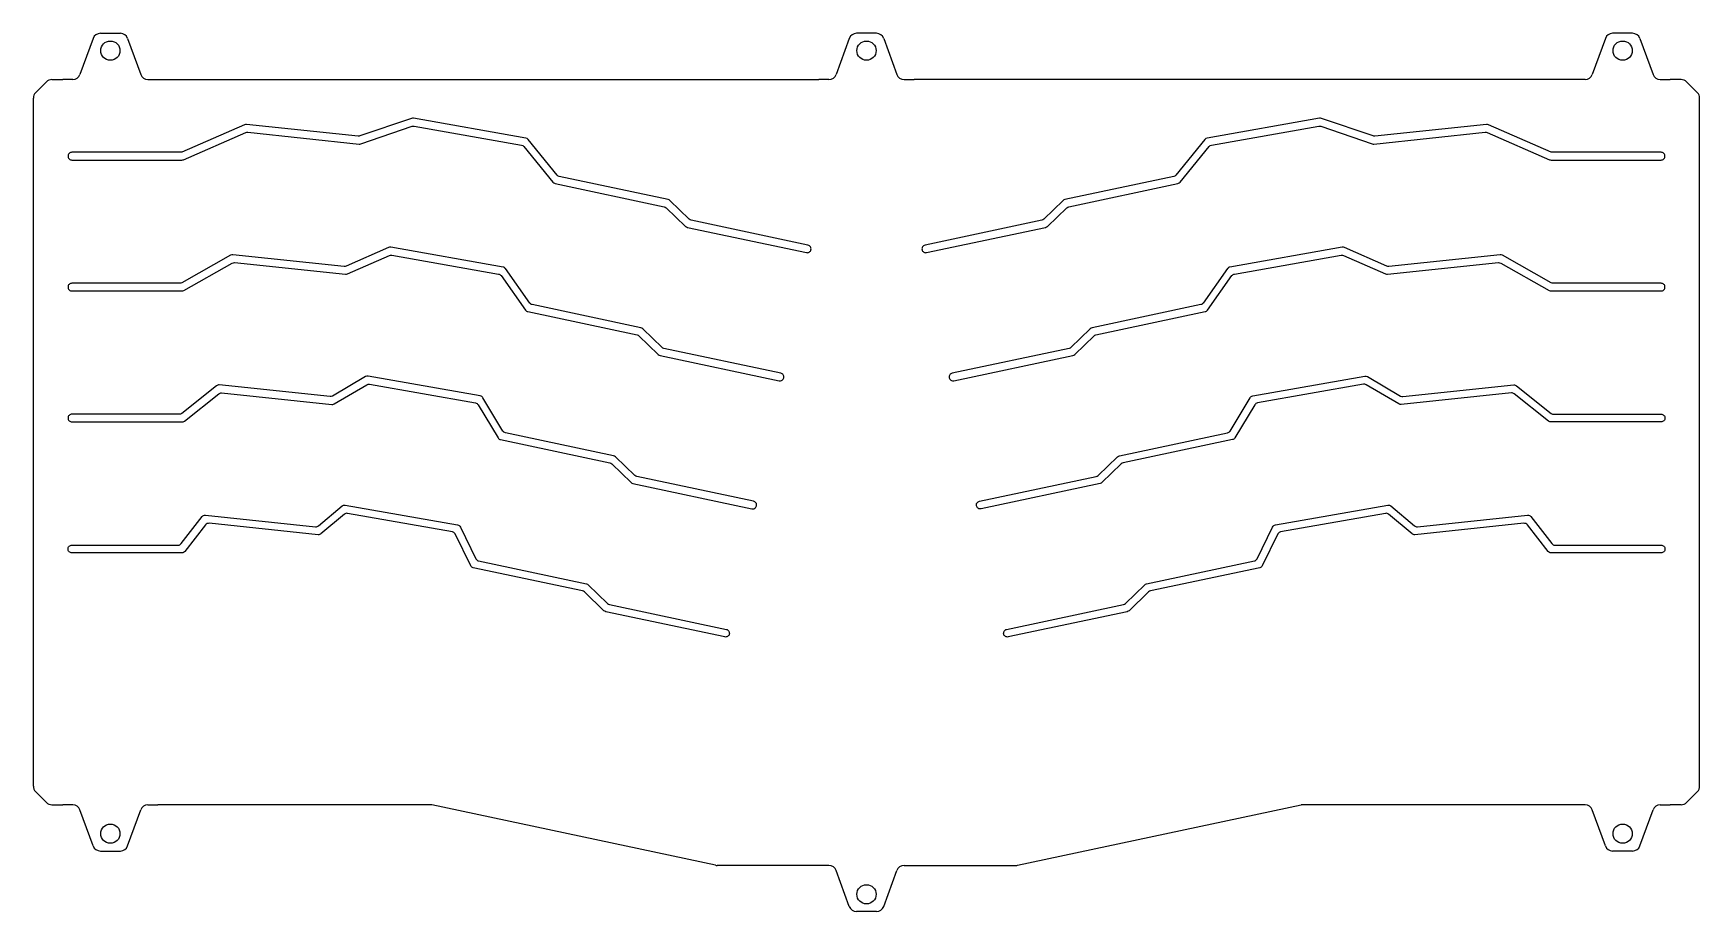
# Model space of a CAD drawing. Header units: millimetres. Extents: x -108 to 108, y -24 to 90.
import ezdxf

# ---------------------------------------------------------------- set-up
doc = ezdxf.new("R2010")
doc.units = ezdxf.units.MM
doc.layers.get('0').update_dxf_attribs({"linetype": 'CONTINUOUS'})

msp = doc.modelspace()

# ---------------------------------------------------------------- linework, layer by layer
for p, q in [((-100.43, 89.69), (-102.14, 85)), ((-99.49, 90.35), (-96.89, 90.35)), ((-95.95, 89.69), (-94.25, 85)), ((-2.24, 89.69), (-3.94, 85)), ((1.3, 90.35), (-1.3, 90.35)), ((2.24, 89.69), (3.94, 85)), ((95.95, 89.69), (94.25, 85)), ((99.49, 90.35), (96.89, 90.35)), ((100.43, 89.69), (102.14, 85)), ((-107.9, 82.64), (-106.49, 84.05)), ((-105.78, 84.35), (-104.38, 84.35)), ((-103.08, 84.35), (-104.38, 84.35)), ((-93.31, 84.35), (-92.01, 84.35)), ((-92.01, 84.35), (-6.18, 84.35)), ((-4.88, 84.35), (-6.18, 84.35)), ((4.88, 84.35), (6.18, 84.35)), ((92.01, 84.35), (6.18, 84.35)), ((93.31, 84.35), (92.01, 84.35)), ((103.08, 84.35), (104.38, 84.35)), ((105.78, 84.35), (104.38, 84.35)), ((107.9, 82.64), (106.49, 84.05)), ((-108.19, -7.38), (-108.19, 81.93)), ((108.19, -7.38), (108.19, 81.93)), ((-107.9, -8.09), (-106.49, -9.51)), ((107.9, -8.09), (106.49, -9.51)), ((-105.78, -9.8), (-104.38, -9.8)), ((-103.08, -9.8), (-104.38, -9.8)), ((-100.43, -15.14), (-102.14, -10.46)), ((-95.95, -15.14), (-94.25, -10.46)), ((-93.31, -9.8), (-92.01, -9.8)), ((-56.65, -9.8), (-92.01, -9.8)), ((-19.6, -17.65), (-56.44, -9.82)), ((19.6, -17.65), (56.44, -9.82)), ((92.01, -9.8), (56.65, -9.8)), ((93.31, -9.8), (92.01, -9.8)), ((95.95, -15.14), (94.25, -10.46)), ((100.43, -15.14), (102.14, -10.46)), ((103.08, -9.8), (104.38, -9.8)), ((105.78, -9.8), (104.38, -9.8)), ((-99.49, -15.8), (-96.89, -15.8)), ((99.49, -15.8), (96.89, -15.8)), ((-6.18, -17.67), (-19.4, -17.67)), ((-4.88, -17.67), (-6.18, -17.67)), ((-2.24, -23.02), (-3.94, -18.33)), ((2.24, -23.02), (3.94, -18.33)), ((4.88, -17.67), (6.18, -17.67)), ((6.18, -17.67), (19.4, -17.67)), ((1.3, -23.67), (-1.3, -23.67))]:
    msp.add_line(p, q)
for points in [[(-80.75, 78.48), (-88.9, 74.94, -0.102699), (-89.1, 74.9), (-103.19, 74.9, 0.414214), (-103.69, 74.4), (-103.69, 74.4, 0.414214), (-103.19, 73.9), (-88.89, 73.9, 0.102699), (-88.69, 73.94), (-80.59, 77.46, -0.129232), (-80.34, 77.5), (-65.88, 75.98, 0.108683), (-65.67, 76), (-58.99, 78.28, -0.126378), (-58.74, 78.29), (-44.79, 75.83, -0.180577), (-44.49, 75.66), (-40.74, 71.03, 0.17158), (-40.45, 70.86), (-26.26, 67.84, -0.140565), (-26.01, 67.71), (-23.5, 65.29, 0.140565), (-23.26, 65.16), (-7.81, 61.88, 0.414214), (-7.21, 62.26), (-7.21, 62.26, 0.414214), (-7.6, 62.85), (-22.77, 66.08, -0.140565), (-23.02, 66.21), (-25.52, 68.63, 0.140565), (-25.77, 68.76), (-39.9, 71.76, -0.17158), (-40.18, 71.94), (-43.95, 76.58, 0.180577), (-44.25, 76.75), (-58.82, 79.32, 0.126378), (-59.07, 79.31), (-65.78, 77.02, -0.108683), (-66, 76.99), (-80.5, 78.52, 0.129232)], [(26.26, 67.84), (40.45, 70.86, 0.17158), (40.74, 71.03), (44.49, 75.66, -0.180577), (44.79, 75.83), (58.74, 78.29, -0.126378), (58.99, 78.28), (65.67, 76, 0.108683), (65.88, 75.98), (80.34, 77.5, -0.129232), (80.59, 77.46), (88.69, 73.94, 0.102699), (88.89, 73.9), (103.19, 73.9, 0.414214), (103.69, 74.4), (103.69, 74.4, 0.414214), (103.19, 74.9), (89.1, 74.9, -0.102699), (88.9, 74.94), (80.75, 78.48, 0.129232), (80.5, 78.52), (66, 76.99, -0.108683), (65.78, 77.02), (59.07, 79.31, 0.126378), (58.82, 79.32), (44.25, 76.75, 0.180577), (43.95, 76.58), (40.18, 71.94, -0.17158), (39.9, 71.76), (25.77, 68.76, 0.140565), (25.52, 68.63), (23.02, 66.21, -0.140565), (22.77, 66.08), (7.6, 62.85, 0.414214), (7.21, 62.26), (7.21, 62.26, 0.414214), (7.81, 61.88), (23.26, 65.16, 0.140565), (23.5, 65.29), (26.01, 67.71, -0.140565)], [(-62.06, 62.55), (-67.57, 60.13, -0.130335), (-67.82, 60.09), (-82.27, 61.61, 0.156089), (-82.57, 61.55), (-88.91, 57.97, -0.129374), (-89.16, 57.9), (-103.19, 57.9, 0.414214), (-103.69, 57.4), (-103.69, 57.4, 0.414214), (-103.19, 56.9), (-88.89, 56.9, 0.129374), (-88.65, 56.97), (-82.36, 60.52, -0.156089), (-82.06, 60.58), (-67.66, 59.07, 0.130335), (-67.41, 59.11), (-61.94, 61.51, -0.148127), (-61.65, 61.55), (-47.78, 59.1, -0.197349), (-47.46, 58.9), (-44.29, 54.43, 0.188298), (-43.99, 54.23), (-29.79, 51.21, -0.140565), (-29.55, 51.08), (-27.04, 48.66, 0.140565), (-26.8, 48.53), (-11.34, 45.25, 0.414214), (-10.75, 45.63), (-10.75, 45.63, 0.414214), (-11.13, 46.22), (-26.31, 49.45, -0.140565), (-26.55, 49.58), (-29.06, 52, 0.140565), (-29.3, 52.13), (-43.4, 55.13, -0.188298), (-43.7, 55.33), (-46.88, 59.81, 0.197349), (-47.2, 60.01), (-61.78, 62.58, 0.148127)], [(29.79, 51.21), (43.99, 54.23, 0.188298), (44.29, 54.43), (47.46, 58.9, -0.197349), (47.78, 59.1), (61.65, 61.55, -0.148127), (61.94, 61.51), (67.41, 59.11, 0.130335), (67.66, 59.07), (82.06, 60.58, -0.156089), (82.36, 60.52), (88.65, 56.97, 0.129374), (88.89, 56.9), (103.19, 56.9, 0.414214), (103.69, 57.4), (103.69, 57.4, 0.414214), (103.19, 57.9), (89.16, 57.9, -0.129374), (88.91, 57.97), (82.57, 61.55, 0.156089), (82.27, 61.61), (67.82, 60.09, -0.130335), (67.57, 60.13), (62.06, 62.55, 0.148127), (61.78, 62.58), (47.2, 60.01, 0.197349), (46.88, 59.81), (43.7, 55.33, -0.188298), (43.4, 55.13), (29.3, 52.13, 0.140565), (29.06, 52), (26.55, 49.58, -0.140565), (26.31, 49.45), (11.13, 46.22, 0.414214), (10.75, 45.63), (10.75, 45.63, 0.414214), (11.34, 45.25), (26.8, 48.53, 0.140565), (27.04, 48.66), (29.55, 51.08, -0.140565)], [(-69.66, 43.19), (-84.05, 44.7, 0.196529), (-84.42, 44.6), (-88.93, 41.01, -0.169471), (-89.24, 40.9), (-103.19, 40.9, 0.414214), (-103.69, 40.4), (-103.69, 40.4, 0.414214), (-103.19, 39.9), (-88.89, 39.9, 0.169471), (-88.58, 40.01), (-84.11, 43.56, -0.196529), (-83.75, 43.67), (-69.44, 42.16, 0.160426), (-69.13, 42.23), (-64.88, 44.73, -0.17838), (-64.54, 44.79), (-50.77, 42.37, -0.216887), (-50.43, 42.13), (-47.84, 37.83, 0.207767), (-47.52, 37.6), (-33.32, 34.58, -0.140565), (-33.08, 34.45), (-30.57, 32.03, 0.140565), (-30.33, 31.9), (-14.88, 28.62, 0.414214), (-14.28, 29), (-14.28, 29, 0.414214), (-14.67, 29.6), (-29.84, 32.82, -0.140565), (-30.08, 32.95), (-32.59, 35.37, 0.140565), (-32.84, 35.5), (-46.89, 38.49, -0.207767), (-47.21, 38.72), (-49.81, 43.04, 0.216887), (-50.15, 43.27), (-64.73, 45.84, 0.17838), (-65.07, 45.78), (-69.35, 43.26, -0.160426)], [(33.08, 34.45), (30.57, 32.03, -0.140565), (30.33, 31.9), (14.88, 28.62, -0.414214), (14.28, 29), (14.28, 29, -0.414214), (14.67, 29.6), (29.84, 32.82, 0.140565), (30.08, 32.95), (32.59, 35.37, -0.140565), (32.84, 35.5), (46.89, 38.49, 0.207767), (47.21, 38.72), (49.81, 43.04, -0.216887), (50.15, 43.27), (64.73, 45.84, -0.17838), (65.07, 45.78), (69.35, 43.26, 0.160426), (69.66, 43.19), (84.05, 44.7, -0.196529), (84.42, 44.6), (88.93, 41.01, 0.169471), (89.24, 40.9), (103.19, 40.9, -0.414214), (103.69, 40.4), (103.69, 40.4, -0.414214), (103.19, 39.9), (88.89, 39.9, -0.169471), (88.58, 40.01), (84.11, 43.56, 0.196529), (83.75, 43.67), (69.44, 42.16, -0.160426), (69.13, 42.23), (64.88, 44.73, 0.17838), (64.54, 44.79), (50.77, 42.37, 0.216887), (50.43, 42.13), (47.84, 37.83, -0.207767), (47.52, 37.6), (33.32, 34.58, 0.140565)], [(-36.86, 17.96), (-51.06, 20.97, -0.230461), (-51.4, 21.24), (-53.42, 25.36, 0.23967), (-53.78, 25.63), (-67.39, 28.03, 0.221846), (-67.8, 27.92), (-70.84, 25.37, -0.203603), (-71.21, 25.26), (-85.38, 26.74, 0.260069), (-85.83, 26.55), (-88.5, 23.1, -0.232301), (-88.89, 22.9), (-103.19, 22.9, -0.414214), (-103.69, 23.4), (-103.69, 23.4, -0.414214), (-103.19, 23.9), (-89.38, 23.9, 0.232301), (-88.99, 24.1), (-86.28, 27.61, -0.260069), (-85.83, 27.8), (-71.53, 26.3, 0.203603), (-71.16, 26.41), (-68.09, 28.99, -0.221846), (-67.68, 29.1), (-53.1, 26.53, -0.23967), (-52.74, 26.26), (-50.72, 22.12, 0.230461), (-50.37, 21.85), (-36.37, 18.87, -0.140565), (-36.13, 18.74), (-33.62, 16.32, 0.140565), (-33.38, 16.19), (-18.2, 12.97, -0.414214), (-17.82, 12.37), (-17.82, 12.37, -0.414214), (-18.41, 11.99), (-33.86, 15.27, -0.140565), (-34.11, 15.4), (-36.62, 17.83, 0.140565)], [(36.62, 17.83), (34.11, 15.4, -0.140565), (33.86, 15.27), (18.41, 11.99, -0.414214), (17.82, 12.37), (17.82, 12.37, -0.414214), (18.2, 12.97), (33.38, 16.19, 0.140565), (33.62, 16.32), (36.13, 18.74, -0.140565), (36.37, 18.87), (50.37, 21.85, 0.230461), (50.72, 22.12), (52.74, 26.26, -0.23967), (53.1, 26.53), (67.68, 29.1, -0.221846), (68.09, 28.99), (71.16, 26.41, 0.203603), (71.53, 26.3), (85.83, 27.8, -0.260069), (86.28, 27.61), (88.99, 24.1, 0.232301), (89.38, 23.9), (103.19, 23.9, -0.414214), (103.69, 23.4), (103.69, 23.4, -0.414214), (103.19, 22.9), (88.89, 22.9, -0.232301), (88.5, 23.1), (85.83, 26.55, 0.260069), (85.38, 26.74), (71.21, 25.26, -0.203603), (70.84, 25.37), (67.8, 27.92, 0.221846), (67.39, 28.03), (53.78, 25.63, 0.23967), (53.42, 25.36), (51.4, 21.24, -0.230461), (51.06, 20.97), (36.86, 17.96, 0.140565)]]:
    msp.add_lwpolyline(points, format="xyb", close=True)
for centre in [(-98.19, 88.1), (0, 88.1), (98.19, 88.1), (-98.19, -13.55), (98.19, -13.55), (0, -21.42)]:
    msp.add_circle(centre, 1.25)
for centre, start, end in [((-99.49, 89.35), 90, 160), ((-96.89, 89.35), 20, 90), ((-1.3, 89.35), 90, 160), ((1.3, 89.35), 20, 90), ((96.89, 89.35), 90, 160), ((99.49, 89.35), 20, 90), ((-103.08, 85.35), 270, 340), ((-93.31, 85.35), 200, 270), ((-4.88, 85.35), 270, 340), ((4.88, 85.35), 200, 270), ((93.31, 85.35), 270, 340), ((103.08, 85.35), 200, 270), ((-107.19, 81.93), 135, 180), ((-105.78, 83.35), 90, 135), ((105.78, 83.35), 45, 90), ((107.19, 81.93), 0, 45), ((-107.19, -7.38), 180, 225), ((107.19, -7.38), 315, 360), ((-105.78, -8.8), 225, 270), ((-103.08, -10.8), 20, 90), ((-93.31, -10.8), 90, 160), ((-56.65, -10.8), 78, 90), ((56.65, -10.8), 90, 102), ((93.31, -10.8), 20, 90), ((103.08, -10.8), 90, 160), ((105.78, -8.8), 270, 315), ((-99.49, -14.8), 200, 270), ((-96.89, -14.8), 270, 340), ((96.89, -14.8), 200, 270), ((99.49, -14.8), 270, 340), ((-19.4, -16.67), 258, 270), ((-4.88, -18.67), 20, 90), ((4.88, -18.67), 90, 160), ((19.4, -16.67), 270, 282), ((-1.3, -22.67), 200, 270), ((1.3, -22.67), 270, 340)]:
    msp.add_arc(centre, 1, start, end)

doc.saveas('drawing.dxf')
